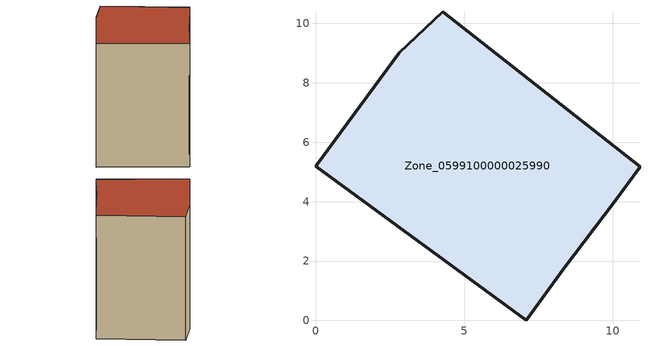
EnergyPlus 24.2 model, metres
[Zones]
Zone_0599100000025990
 floor ground (C_G): 4.28,10.4 10.92,5.17 10.04,3.97 8.39,1.79 7.09,0 0,5.19 2.82,9.02 z0
 wall outside (C_F): 2.82,9.02 0,5.19 7.09,0 8.39,1.79 10.04,3.97 10.92,5.17 4.28,10.4 2.82,9.02 z0:13.71
 roof outside (C_R): 4.28,10.4 2.82,9.02 0,5.19 7.09,0 8.39,1.79 10.04,3.97 10.92,5.17 z13.71
[BUILDING]
Pand.0599100000025990: North Axis=0; Terrain=City; Loads Convergence Tolerance Value=0.04; Temperature Convergence Tolerance Value=0.4; Solar Distribution=FullExterior; Maximum Number of Warmup Days=25; Minimum Number of Warmup Days=1
[Site:Location]
Rotterdam.The.Hague.AP_ZH_NLD Design_Conditions: Latitude=51.96; Longitude=4.45; Time Zone=1; Elevation=-4.5
[SITE:GROUNDTEMPERATURE:BUILDINGSURFACE]
18, 18, 18, 18, 18, 18, 18, 18, 18, 18, 18, 18
[MATERIAL] Thermal Absorptance=0.9; Solar Absorptance=0.7; Visible Absorptance=0.7
Name | Roughness | Thickness | Conductivity | Density | Specific Heat
G.TI.1946 | MediumSmooth | 0.15 | 1 | 540 | 1210
F.TI.1946 | Rough | 0.3 | 0.857143 | 1920 | 840
R.TI.1946 | MediumRough | 0.2 | 0.1 | 1500 | 1000
[CONSTRUCTION]
C_G: G.TI.1946
C_F: F.TI.1946
C_R: R.TI.1946
[ZONE]
Zone_0599100000025990: Type=1; Multiplier=1; Ceiling Height=Autocalculate; Volume=Autocalculate; Floor Area=autocalculate; Part of Total Floor Area=Yes
[ZONEINFILTRATION:DESIGNFLOWRATE]
Infil_Zone_0599100000025990: Zone or ZoneList or Space or SpaceList=Zone_0599100000025990; Schedule=AlwaysOn; Design Flow Rate Calculation Method=Flow/Area; Flow Rate per Floor Area=0.003; Constant Term Coefficient=1; Temperature Term Coefficient=0; Velocity Term Coefficient=0; Velocity Squared Term Coefficient=0
[HVACTEMPLATE:ZONE:IDEALLOADSAIRSYSTEM]
Zone_0599100000025990: Maximum Heating Supply Air Temperature=50; Minimum Cooling Supply Air Temperature=13; Maximum Heating Supply Air Humidity Ratio=0.0156; Minimum Cooling Supply Air Humidity Ratio=0.0077; Heating Limit=NoLimit; Cooling Limit=NoLimit; Dehumidification Control Type=ConstantSensibleHeatRatio; Cooling Sensible Heat Ratio=0.7; Dehumidification Setpoint=60; Humidification Control Type=None; Humidification Setpoint=30; Outdoor Air Method=None; Outdoor Air Flow Rate per Person=0.00944; Outdoor Air Flow Rate per Zone Floor Area=0; Outdoor Air Flow Rate per Zone=0; Demand Controlled Ventilation Type=None; Outdoor Air Economizer Type=NoEconomizer; Heat Recovery Type=None; Sensible Heat Recovery Effectiveness=0.7; Latent Heat Recovery Effectiveness=0.65
[ZONECONTROL:THERMOSTAT]
ThermostatControl_Zone_0599100000025990: Zone or ZoneList=Zone_0599100000025990; Control Type Schedule=DualSetpointControlType; Control 1=Thermostat_Zone_0599100000025990; Temperature Difference Between Cutout And Setpoint=0
[THERMOSTATSETPOINT:DUALSETPOINT]
Thermostat_Zone_0599100000025990: Heating Setpoint Temperature Schedule=HeatingSetpoint_Zone_0599100000025990; Cooling Setpoint Temperature Schedule=CoolingSetpoint_Zone_0599100000025990
[SCHEDULE:COMPACT]
HeatingSetpoint_Zone_0599100000025990: Through: 12/31, For: AllDays, Until: 24:00, 21
CoolingSetpoint_Zone_0599100000025990: Through: 12/31, For: AllDays, Until: 24:00, 24
DualSetpointControlType: Through: 12/31, For: AllDays, Until: 24:00, 4
AlwaysOn: Through: 12/31, For: AllDays, Until: 24:00, 1
